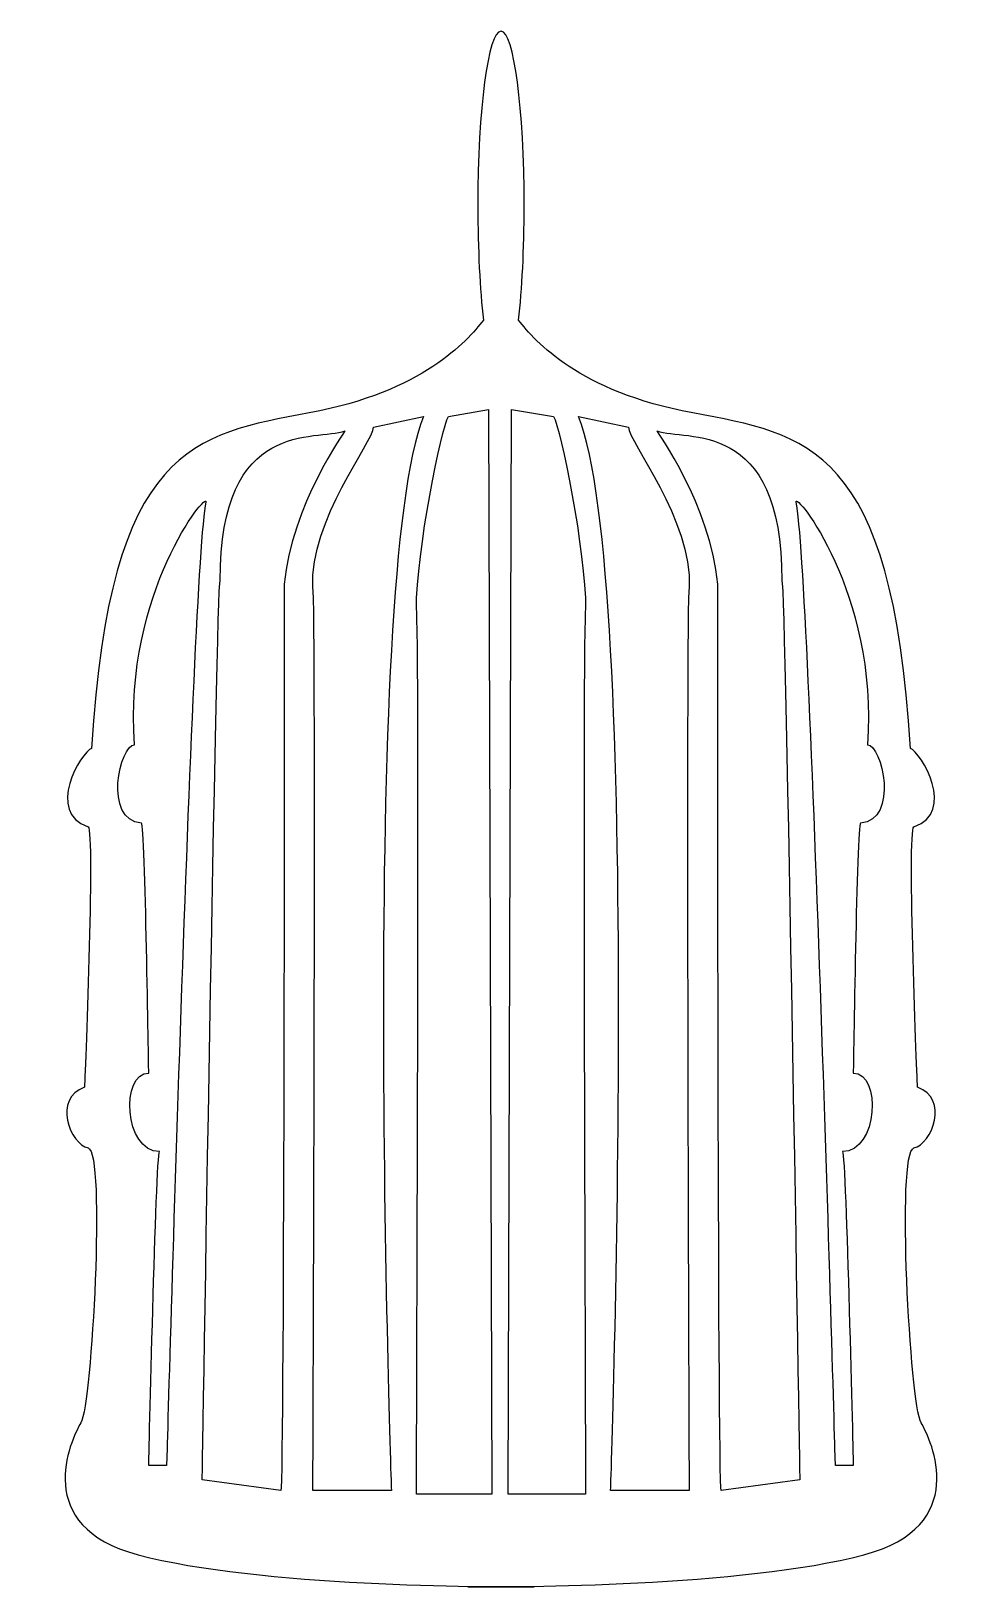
# Model space of a CAD drawing. Header units: centimetres. Extents: x -6.2 to 6.2, y -10.2 to 10.2.
import ezdxf

# ---------------------------------------------------------------- set-up
doc = ezdxf.new("R2010")
doc.units = ezdxf.units.CM
doc.header["$MEASUREMENT"] = 0
doc.layers.add('Camada 1', color=7, linetype='Continuous')

msp = doc.modelspace()

# ---------------------------------------------------------------- linework, layer by layer
at = {"layer": 'Camada 1'}
for points, knots in [([(0.4357, -10.23575), (-0.17483, -10.23575), (-3.17962, -10.23575), (-4.77593, -9.81303), (-4.77593, -9.81303), (-6.18288, -9.44036), (-5.66797, -8.31062), (-5.52714, -8.07588), (-5.52714, -8.07588), (-5.38628, -7.84112), (-5.19847, -4.5075), (-5.43324, -4.46053), (-5.43324, -4.46053), (-5.668, -4.41357), (-5.90274, -3.8032), (-5.4802, -3.66236), (-5.4802, -3.66236), (-5.4802, -3.66236), (-5.33934, -0.28162), (-5.43324, -0.23466), (-5.43324, -0.23466), (-5.99664, -0.0467), (-5.52714, 0.75131), (-5.3863, 0.79825), (-5.3863, 0.79825), (-5.15154, 4.7892), (-4.02475, 4.93004), (-2.52219, 5.21174), (-2.52219, 5.21174), (-1.01959, 5.49344), (-0.45638, 6.15075), (-0.23098, 6.4321), (-0.23098, 6.4321), (-0.27723, 6.83525), (-0.30512, 7.36052), (-0.30512, 7.93501), (-0.30512, 7.93501), (-0.30508, 9.20562), (-0.16839, 10.23575), (-0.00001, 10.23575), (-0.00001, 10.23575), (0.16837, 10.23575), (0.30508, 9.20562), (0.30508, 7.93501), (0.30508, 7.93501), (0.30508, 7.36052), (0.27717, 6.83524), (0.23092, 6.4321), (0.23092, 6.4321), (0.45632, 6.15074), (1.01956, 5.49344), (2.52213, 5.21174), (2.52213, 5.21174), (4.0247, 4.93004), (5.15151, 4.7892), (5.38627, 0.79825), (5.38627, 0.79825), (5.52711, 0.75131), (5.99661, -0.0467), (5.43321, -0.23466), (5.43321, -0.23466), (5.33931, -0.2816), (5.48015, -3.66236), (5.48015, -3.66236), (5.48015, -3.66236), (5.90272, -3.8032), (5.66795, -4.41357), (5.43321, -4.46053), (5.43321, -4.46053), (5.19845, -4.50747), (5.38627, -7.84111), (5.52711, -8.07588), (5.52711, -8.07588), (5.66795, -8.31062), (6.18285, -9.44036), (4.7759, -9.81303), (4.7759, -9.81303), (3.17959, -10.23575), (0.1748, -10.23575), (-0.43576, -10.23575), (-0.43576, -10.23575), (-0.43576, -10.23575), (0.4357, -10.23575), (0.4357, -10.23575)], [0, 0, 0, 0, 0.04545455, 0.04545455, 0.04545455, 0.04545455, 0.09090909, 0.09090909, 0.09090909, 0.09090909, 0.13636364, 0.13636364, 0.13636364, 0.13636364, 0.18181818, 0.18181818, 0.18181818, 0.18181818, 0.22727273, 0.22727273, 0.22727273, 0.22727273, 0.27272727, 0.27272727, 0.27272727, 0.27272727, 0.31818182, 0.31818182, 0.31818182, 0.31818182, 0.36363636, 0.36363636, 0.36363636, 0.36363636, 0.40909091, 0.40909091, 0.40909091, 0.40909091, 0.45454545, 0.45454545, 0.45454545, 0.45454545, 0.5, 0.5, 0.5, 0.5, 0.54545455, 0.54545455, 0.54545455, 0.54545455, 0.59090909, 0.59090909, 0.59090909, 0.59090909, 0.63636364, 0.63636364, 0.63636364, 0.63636364, 0.68181818, 0.68181818, 0.68181818, 0.68181818, 0.72727273, 0.72727273, 0.72727273, 0.72727273, 0.77272727, 0.77272727, 0.77272727, 0.77272727, 0.81818182, 0.81818182, 0.81818182, 0.81818182, 0.86363636, 0.86363636, 0.86363636, 0.86363636, 0.90909091, 0.90909091, 0.90909091, 0.90909091, 1, 1, 1, 1]), ([(-2.05265, 4.97697), (-2.42825, 4.83613), (-3.69608, 5.16461), (-3.69608, 3.0049), (-3.69608, 3.0049), (-3.74302, 2.95796), (-3.93084, -8.82706), (-3.93084, -8.82706), (-3.93084, -8.82706), (-3.93084, -8.82706), (-2.89793, -8.9679), (-2.89793, -8.9679), (-2.89793, -8.9679), (-2.85099, -8.92096), (-2.85099, 2.95796), (-2.85099, 2.95796), (-2.85099, 2.95796), (-2.75708, 3.99103), (-2.05265, 4.97697), (-2.05265, 4.97697)], [0, 0, 0, 0, 0.16666667, 0.16666667, 0.16666667, 0.16666667, 0.33333333, 0.33333333, 0.33333333, 0.33333333, 0.5, 0.5, 0.5, 0.5, 0.66666667, 0.66666667, 0.66666667, 0.66666667, 1, 1, 1, 1]), ([(-1.01974, 5.16477), (-1.01974, 5.16477), (-1.67704, 5.02393), (-1.67704, 5.02393), (-1.67704, 5.02393), (-1.67704, 4.83613), (-2.52215, 3.80304), (-2.47521, 2.91099), (-2.47521, 2.91099), (-2.42825, 2.81709), (-2.47521, -8.96793), (-2.47521, -8.96793), (-2.47521, -8.96793), (-2.47521, -8.96793), (-1.44231, -8.96792), (-1.44231, -8.96792), (-1.44231, -8.96792), (-1.44228, -8.96792), (-1.86482, 3.09899), (-1.01974, 5.16477)], [0, 0, 0, 0, 0.16666667, 0.16666667, 0.16666667, 0.16666667, 0.33333333, 0.33333333, 0.33333333, 0.33333333, 0.5, 0.5, 0.5, 0.5, 0.66666667, 0.66666667, 0.66666667, 0.66666667, 1, 1, 1, 1]), ([(-0.16607, 5.2587), (-0.16607, 5.2587), (-0.69108, 5.1648), (-0.69108, 5.1648), (-0.69108, 5.1648), (-0.78498, 5.02396), (-1.11365, 3.38069), (-1.11365, 2.62932), (-1.11365, 2.62932), (-1.06669, 2.62932), (-1.11365, -9.01483), (-1.11365, -9.01483), (-1.11365, -9.01483), (-1.11365, -9.01483), (-0.11913, -9.01483), (-0.11913, -9.01483), (-0.11913, -9.01483), (-0.11913, -9.01483), (-0.16607, 5.2587), (-0.16607, 5.2587)], [0, 0, 0, 0, 0.16666667, 0.16666667, 0.16666667, 0.16666667, 0.33333333, 0.33333333, 0.33333333, 0.33333333, 0.5, 0.5, 0.5, 0.5, 0.66666667, 0.66666667, 0.66666667, 0.66666667, 1, 1, 1, 1]), ([(0.09264, -9.01486), (0.09264, -9.01486), (1.11362, -9.01486), (1.11362, -9.01486), (1.11362, -9.01486), (1.11362, -9.01486), (1.06668, 2.62929), (1.11362, 2.62929), (1.11362, 2.62929), (1.11362, 3.38065), (0.78498, 5.02393), (0.69108, 5.16477), (0.69108, 5.16477), (0.69108, 5.16477), (0.13961, 5.25867), (0.13961, 5.25867), (0.13961, 5.25867), (0.13961, 5.25867), (0.09264, -9.01486), (0.09264, -9.01486)], [0, 0, 0, 0, 0.16666667, 0.16666667, 0.16666667, 0.16666667, 0.33333333, 0.33333333, 0.33333333, 0.33333333, 0.5, 0.5, 0.5, 0.5, 0.66666667, 0.66666667, 0.66666667, 0.66666667, 1, 1, 1, 1]), ([(1.44228, -8.96792), (1.44228, -8.96792), (2.47519, -8.96792), (2.47519, -8.96792), (2.47519, -8.96792), (2.47519, -8.96792), (2.42825, 2.8171), (2.47519, 2.911), (2.47519, 2.911), (2.52213, 3.80304), (1.67702, 4.83613), (1.67702, 5.02394), (1.67702, 5.02394), (1.67702, 5.02394), (1.01972, 5.16478), (1.01972, 5.16478), (1.01972, 5.16478), (1.86485, 3.09899), (1.44228, -8.96792), (1.44228, -8.96792)], [0, 0, 0, 0, 0.16666667, 0.16666667, 0.16666667, 0.16666667, 0.33333333, 0.33333333, 0.33333333, 0.33333333, 0.5, 0.5, 0.5, 0.5, 0.66666667, 0.66666667, 0.66666667, 0.66666667, 1, 1, 1, 1]), ([(2.85095, 2.95796), (2.85095, 2.95796), (2.85095, -8.92096), (2.89789, -8.9679), (2.89789, -8.9679), (2.89789, -8.9679), (3.9308, -8.82706), (3.9308, -8.82706), (3.9308, -8.82706), (3.9308, -8.82706), (3.743, 2.95796), (3.69606, 3.00489), (3.69606, 3.00489), (3.69606, 5.1646), (2.42823, 4.83612), (2.05263, 4.97696), (2.05263, 4.97696), (2.05265, 4.97697), (2.75708, 3.99103), (2.85095, 2.95796)], [0, 0, 0, 0, 0.16666667, 0.16666667, 0.16666667, 0.16666667, 0.33333333, 0.33333333, 0.33333333, 0.33333333, 0.5, 0.5, 0.5, 0.5, 0.66666667, 0.66666667, 0.66666667, 0.66666667, 1, 1, 1, 1]), ([(-3.88388, 4.03797), (-3.84906, 4.2036), (-4.96372, 2.86423), (-4.82289, 0.84519), (-4.82289, 0.84519), (-5.01069, 0.84519), (-5.24546, -0.14075), (-4.72899, -0.18772), (-4.72899, -0.18772), (-4.68205, -0.18772), (-4.63509, -3.4744), (-4.63509, -3.4744), (-4.63509, -3.4744), (-5.01069, -3.4744), (-4.96376, -4.50749), (-4.49425, -4.50749), (-4.49425, -4.50749), (-4.54119, -4.55443), (-4.63509, -8.63928), (-4.63509, -8.63928), (-4.63509, -8.63928), (-4.63509, -8.63928), (-4.40035, -8.63928), (-4.40035, -8.63928), (-4.40035, -8.63928), (-4.40033, -8.63928), (-4.07166, 3.14592), (-3.88388, 4.03797)], [0, 0, 0, 0, 0.125, 0.125, 0.125, 0.125, 0.25, 0.25, 0.25, 0.25, 0.375, 0.375, 0.375, 0.375, 0.5, 0.5, 0.5, 0.5, 0.625, 0.625, 0.625, 0.625, 0.75, 0.75, 0.75, 0.75, 1, 1, 1, 1]), ([(4.40033, -8.63928), (4.40033, -8.63928), (4.63506, -8.63928), (4.63506, -8.63928), (4.63506, -8.63928), (4.63506, -8.63928), (4.54116, -4.55443), (4.49422, -4.50749), (4.49422, -4.50749), (4.96372, -4.50749), (5.01069, -3.4744), (4.63506, -3.4744), (4.63506, -3.4744), (4.63506, -3.4744), (4.682, -0.18772), (4.72896, -0.18772), (4.72896, -0.18772), (5.24543, -0.14076), (5.01066, 0.84519), (4.82289, 0.84519), (4.82289, 0.84519), (4.96373, 2.86423), (3.84904, 4.2036), (3.88388, 4.03797), (3.88388, 4.03797), (4.07166, 3.14592), (4.40033, -8.63928), (4.40033, -8.63928)], [0, 0, 0, 0, 0.125, 0.125, 0.125, 0.125, 0.25, 0.25, 0.25, 0.25, 0.375, 0.375, 0.375, 0.375, 0.5, 0.5, 0.5, 0.5, 0.625, 0.625, 0.625, 0.625, 0.75, 0.75, 0.75, 0.75, 1, 1, 1, 1])]:
    msp.add_open_spline(points, degree=3, knots=knots, dxfattribs=at)

doc.saveas('drawing.dxf')
